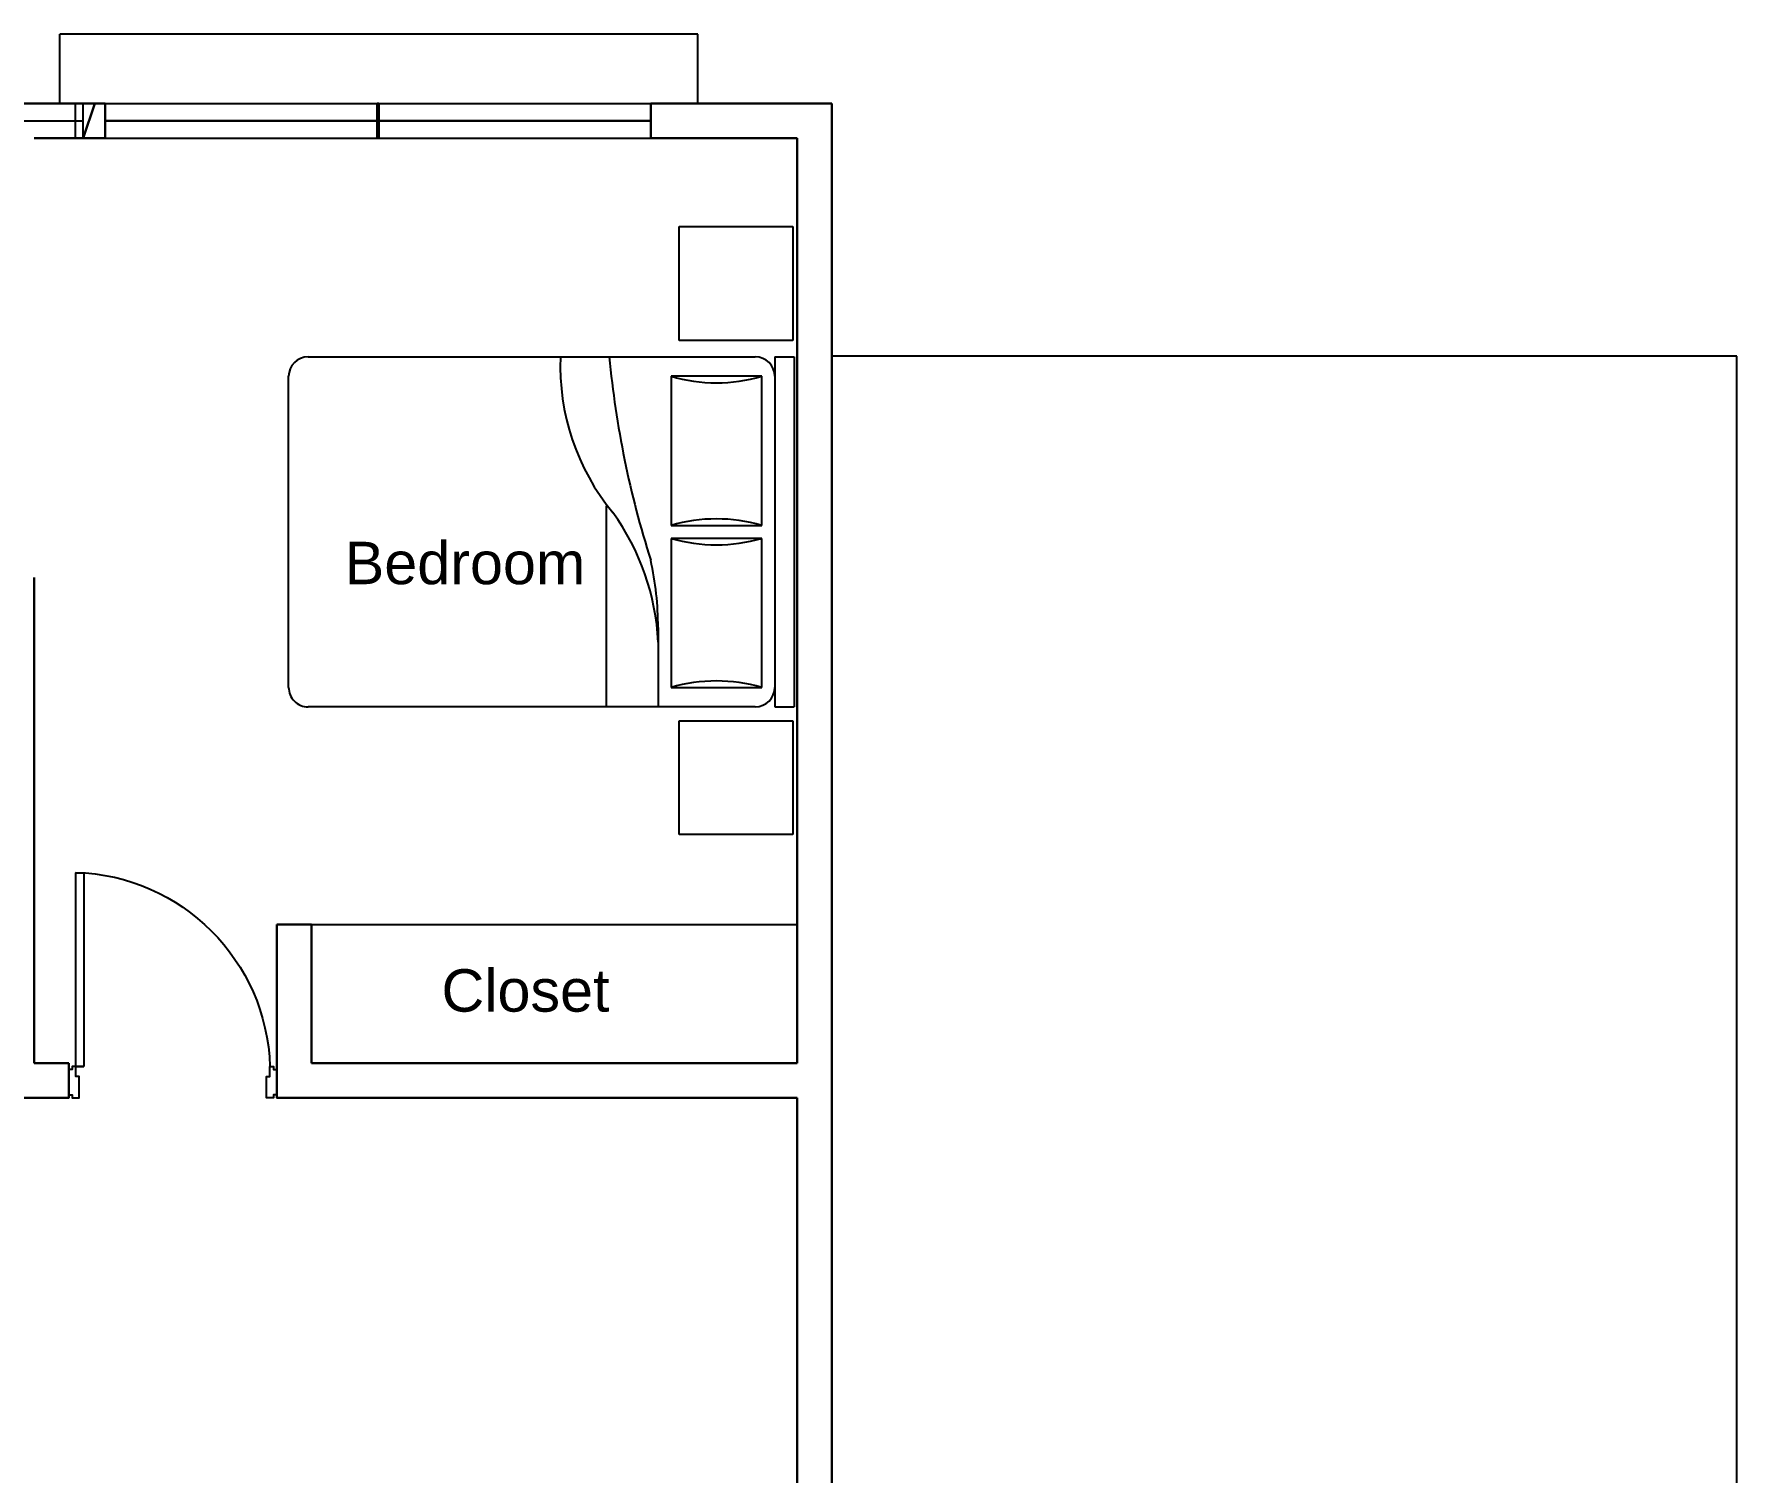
# Model space of a CAD drawing. Header units: metres. Extents: x 244.4 to 340.3, y -4.1 to 64.3.
# Drawn here: x 278.88 to 286.24, y 44.96 to 51.19 of the extents above; entities that cross this region are included whole.
import ezdxf

# ---------------------------------------------------------------- set-up
doc = ezdxf.new("R2010")
doc.units = ezdxf.units.M
doc.layers.add('200', color=7, linetype='Continuous', lineweight=0)
doc.layers.add('SectionCutEdges', color=6, linetype='Continuous', lineweight=30)
doc.layers.add('Edges', color=7, linetype='Continuous')
doc.layers.add('lines', color=2, linetype='Continuous')
doc.styles.get("Standard").update_dxf_attribs({"font": 'arial.ttf'})

# ---------------------------------------------------------------- blocks, each defined once
blk = doc.blocks.new('*U111')
blk.add_lwpolyline([(33.6, 1124.4, -0.396717), (966.4, 192)], format="xyb")
for points in [[(72, 192), (33.6, 192), (33.6, 1122.5), (72, 1122.5)], [(33.6, 192), (16.8, 192), (16.8, 192), (16.8, 192), (16.8, 192), (16.8, 177), (0, 177), (0, 190.9), (0, 40.9), (0, 55.9), (16.8, 55.9), (16.8, 40.9), (33.6, 40.9), (33.6, 40.9), (50, 40.9), (50, 144), (33.6, 144)], [(1000, 177), (1000, 192), (1000, 192), (1000, 40.9), (1000, 55.9), (983.2, 55.9), (983.2, 40.9), (966.4, 40.9), (966.4, 40.9), (950, 40.9), (950, 144), (966.4, 144), (966.4, 192), (983.2, 192), (983.2, 177)]]:
    blk.add_lwpolyline(points, close=True)
blk.add_lwpolyline([(33.6, 192), (72, 192)])
blk = doc.blocks.new('bed1p')
at = {"layer": 'lines'}
for p, q in [((35620.2071, 16324.1025), (35620.2071, 16324.5946)), ((35620.2071, 16324.5946), (35620.6993, 16324.5946)), ((35620.6993, 16324.5946), (35620.6993, 16324.1025)), ((35620.7708, 16324.5998), (35622.2841, 16324.5998)), ((35620.7708, 16324.5157), (35620.7708, 16324.5998)), ((35622.2841, 16324.5157), (35622.2841, 16324.5998)), ((35622.3441, 16324.1025), (35622.3441, 16324.5946)), ((35622.3441, 16324.5946), (35622.8363, 16324.5946)), ((35622.8363, 16324.5946), (35622.8363, 16324.1025)), ((35620.7708, 16324.5157), (35622.2841, 16324.5157)), ((35620.7708, 16322.498), (35620.7708, 16324.4316)), ((35620.8549, 16324.4596), (35620.8549, 16324.0673)), ((35621.4994, 16324.4596), (35620.8549, 16324.4596)), ((35621.4994, 16324.0673), (35621.4994, 16324.4596)), ((35622.2, 16324.4596), (35621.5555, 16324.4596)), ((35621.5555, 16324.4596), (35621.5555, 16324.0673)), ((35622.2, 16324.0673), (35622.2, 16324.4596)), ((35622.2841, 16324.4316), (35622.2841, 16322.498)), ((35620.6993, 16324.1025), (35620.2071, 16324.1025)), ((35622.8363, 16324.1025), (35622.3441, 16324.1025)), ((35620.8549, 16324.0673), (35621.4994, 16324.0673)), ((35621.5555, 16324.0673), (35622.2, 16324.0673)), ((35621.941, 16324.0113), (35622.2841, 16324.0113)), ((35621.4153, 16323.7871), (35622.2841, 16323.7871)), ((35622.2, 16322.4139), (35620.8549, 16322.4139))]:
    blk.add_line(p, q, dxfattribs=at)
for centre, radius, start, end in [((35620.8549, 16324.4316), 0.0841, 90, 180), ((35622.2, 16324.4316), 0.0841, 0, 90), ((35620.1823, 16324.2635), 0.7006, 343.7398, 16.2602), ((35622.172, 16324.2635), 0.7006, 163.7398, 196.2602), ((35620.8829, 16324.2635), 0.7006, 343.7398, 16.2602), ((35622.8726, 16324.2635), 0.7006, 163.7398, 196.2602), ((35620.3799, 16327.968), 4.1859, 275.35716, 287.66655), ((35622.0495, 16322.9821), 1.0302, 92.53978, 126.04031), ((35621.9406, 16322.666), 1.3453, 89.98136, 102.46674), ((35620.8128, 16324.5788), 0.9903, 267.56726, 309.54608), ((35620.8549, 16322.498), 0.0841, 180, 270), ((35622.2, 16322.498), 0.0841, 270, 0)]:
    blk.add_arc(centre, radius, start, end, dxfattribs=at)

msp = doc.modelspace()

# ---------------------------------------------------------------- linework, layer by layer
for p, q in [((278.9883, 50.8858), (278.9883, 51.1858)), ((281.7469, 51.1858), (278.9883, 51.1858)), ((281.7469, 50.8858), (281.7469, 51.1858)), ((279.0543, 50.8858), (279.0543, 50.7358)), ((279.0883, 50.7358), (279.0883, 50.8858)), ((279.1841, 50.8858), (280.3594, 50.8858)), ((280.3673, 50.8858), (281.5426, 50.8858)), ((278.7262, 50.8108), (279.0883, 50.8108)), ((279.1841, 50.7358), (280.3594, 50.7358)), ((280.3673, 50.7358), (281.5426, 50.7358))]:
    msp.add_line(p, q)
at = {"layer": 'Edges'}
for p, q in [((286.2394, 49.7931), (282.3262, 49.7931)), ((286.2394, 44.7431), (286.2394, 49.7931)), ((280.0762, 47.3358), (282.1762, 47.3358))]:
    msp.add_line(p, q, dxfattribs=at)
at = {"layer": 'SectionCutEdges'}
for p, q in [((278.7262, 50.8858), (279.1841, 50.8858)), ((279.0883, 50.7358), (279.1383, 50.8858)), ((279.1841, 50.7358), (279.1841, 50.8858)), ((280.3594, 50.8858), (280.3673, 50.8858)), ((280.3594, 50.8858), (280.3594, 50.7358)), ((280.3673, 50.7358), (280.3673, 50.8858)), ((281.5426, 50.7358), (281.5426, 50.8858)), ((282.3262, 50.8858), (281.5426, 50.8858)), ((282.3262, 50.8858), (282.3262, 44.7431)), ((281.5426, 50.8108), (279.1841, 50.8108)), ((279.0543, 50.7358), (278.8762, 50.7358)), ((279.0883, 50.7358), (279.0543, 50.7358)), ((279.1841, 50.7358), (279.0883, 50.7358)), ((280.3594, 50.7358), (280.3673, 50.7358)), ((282.1762, 50.7358), (281.5426, 50.7358)), ((282.1762, 46.7358), (282.1762, 50.7358)), ((278.8762, 46.7358), (278.8762, 48.8358)), ((279.9262, 46.7358), (279.9262, 47.3358)), ((279.9262, 47.3358), (280.0762, 47.3358)), ((280.0762, 47.3358), (280.0762, 46.7358)), ((278.8762, 46.7358), (279.0262, 46.7358)), ((279.0262, 46.5858), (279.0262, 46.7358)), ((279.9262, 46.5858), (279.9262, 46.7358)), ((280.0762, 46.7358), (282.1762, 46.7358)), ((279.0262, 46.5858), (277.1762, 46.5858)), ((282.1762, 46.5858), (279.9262, 46.5858)), ((282.1762, 46.5431), (282.1762, 46.5858)), ((282.1762, 42.1725), (282.1762, 46.5431))]:
    msp.add_line(p, q, dxfattribs=at)

# ---------------------------------------------------------------- block references
at = {"xscale": 0.0009000000000045201, "yscale": 0.0009000000000045201, "zscale": 0.0009000000000045201}
msp.add_blockref('*U111', (279.0262, 46.549), dxfattribs=at)
at = {"layer": '200', "linetype": 'Continuous', "rotation": 270}
msp.add_blockref('bed1p', (-16042.4368, 35670.5608), dxfattribs=at)

# ---------------------------------------------------------------- texts
at = {"layer": 'Edges', "char_height": 0.18352, "width": 1.561448, "attachment_point": 1}
for s, insert in [('Bedroom', (280.2196, 48.9906)), ('Closet', (280.6379, 47.1422))]:
    msp.add_mtext(s, dxfattribs=dict(at, insert=insert))

doc.saveas('drawing.dxf')
